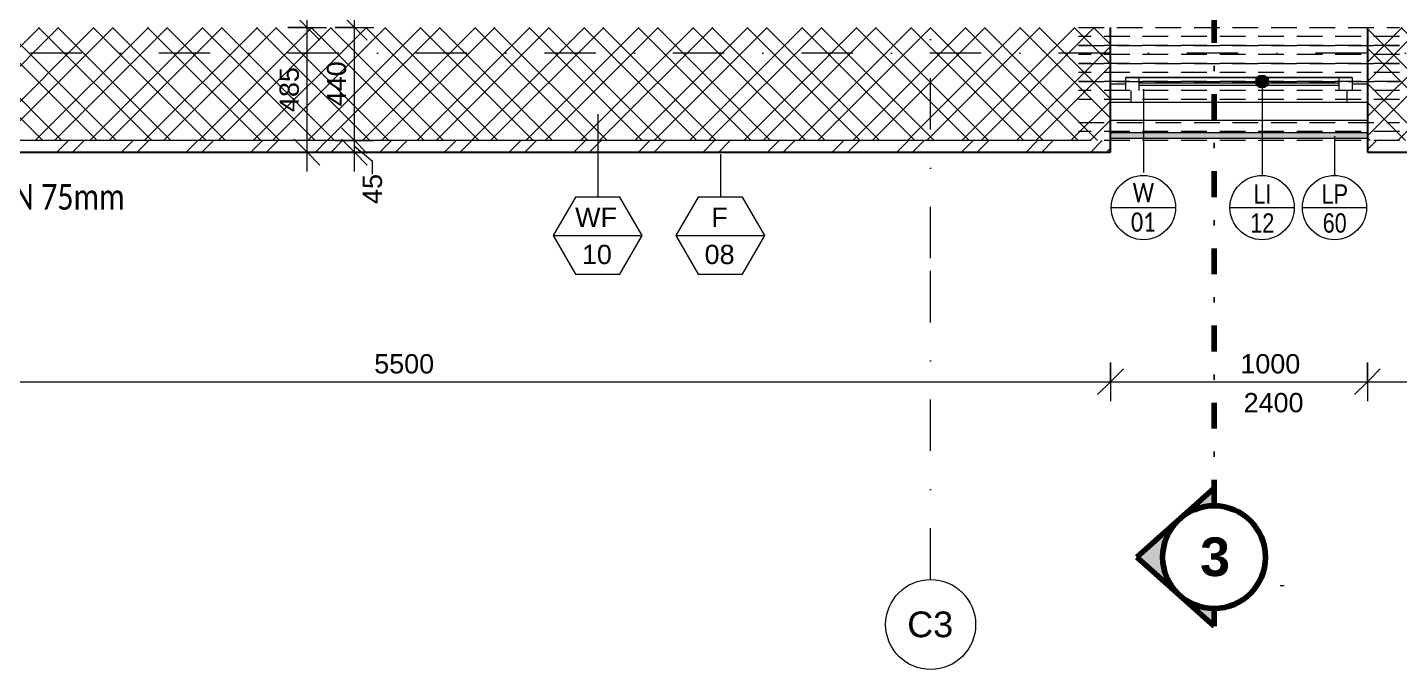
# Model space of a CAD drawing. Header units: millimetres. Extents: x -47720 to -5768, y -7799 to 13087.
# Drawn here: x -40350 to -35010, y -7799 to -5302 of the extents above; entities that cross this region are included whole.
import ezdxf

# ---------------------------------------------------------------- set-up
doc = ezdxf.new("R2010")
doc.units = ezdxf.units.MM
for name, pattern in [('HA_Dash_3mm-S1mm', [150, 100, -50]), ('HA_DashDot_10mm-S3mm', [500, 200, -150, 0, -150]), ('HA_DashDot_4mm-S1mm', [200, 100, -50, 0, -50]), ('HA_DashDot_6mm-S2mm', [300, 100, -100, 0, -100])]:
    doc.linetypes.add(name, pattern=pattern)
for name, color, linetype, lineweight in [('A-____-____-DIMS', 9, 'Continuous', 5), ('A-____-____-DIMS-50', 9, 'Continuous', 5), ('A-FLOR-____-OTLN', 9, 'Continuous', 9), ('A-FLOR-HRAL-IDEN', 9, 'Continuous', 9), ('A-FLOR-HRAL-OTLN', 9, 'Continuous', 9), ('A-GENM-____-HDLN', 9, 'HA_Dash_3mm-S1mm', 9), ('A-GENM-____-IDEN', 9, 'Continuous', 9), ('A-GENM-____-OTLN', 9, 'Continuous', 9), ('A-GLAZ-____-IDEN', 9, 'Continuous', 9), ('A-GLAZ-____-MCUT', 9, 'Continuous', 5), ('A-GLAZ-____-OTLN', 9, 'Continuous', 5), ('A-WALL-____-IDEN', 9, 'Continuous', 9), ('A-WALL-____-MCUT', 9, 'Continuous', 25), ('A-WALL-____-PATT', 9, 'Continuous', 25), ('G-____-____-SYMB', 9, 'HA_DashDot_4mm-S1mm', 9), ('G-____-____-TEXT', 9, 'Continuous', 5), ('S-GRID-____-IDEN', 9, 'Continuous', 9), ('S-GRID-____-OTLN', 9, 'Continuous', 5)]:
    doc.layers.add(name, color=color, linetype=linetype, lineweight=lineweight)
doc.styles.add('Arial', font='arial.ttf', dxfattribs={"height": 100})
doc.styles.add('Arial_1', font='arial.ttf', dxfattribs={"height": 75})
doc.styles.add('Arial_2', font='arial.ttf', dxfattribs={"width": 0.8, "height": 75})
doc.styles.add('Arial_3', font='arial.ttf', dxfattribs={"height": 50})
doc.styles.add('Arial_B_1', font='arialbd.ttf', dxfattribs={"height": 150})
doc.styles.add('Calibri', font='calibri.ttf', dxfattribs={"width": 0.8, "height": 100})
doc.styles.add('Calibri_2', font='calibri.ttf', dxfattribs={"width": 0.8, "height": 75})
doc.dimstyles.new('Inner_Dimensions', dxfattribs={"dimscale": 304.8, "dimtxt": 76.519455, "dimasz": 0.328084, "dimexe": 0.246063, "dimexo": 0.0625, "dimgap": 0.032808, "dimtad": 1, "dimdec": 0, "dimzin": 0, "dimdsep": 46, "dimtxsty": 'Arial_1', "dimblk1": 'OBLIQUE', "dimblk2": 'OBLIQUE', "dimsah": 1, "dimcen": 0.09, "dimdle": 0.246063, "dimazin": 0, "dimtfac": 1, "dimtdec": 4, "dimtix": 1, "dimtmove": 0, "dimatfit": 3, "dimfxl": 0.246063, "dimfxlon": 1, "dimtvp": 1, "dimtolj": 1, "dimtzin": 0, "dimlwd": 9, "dimlwe": 9, "dimarcsym": 2})
doc.dimstyles.new('Inner_Dimensions_1', dxfattribs={"dimscale": 304.8, "dimtxt": 76.519455, "dimasz": 0.328084, "dimexe": 0.246063, "dimexo": 0.0625, "dimgap": 0.032808, "dimtad": 1, "dimdec": 0, "dimzin": 0, "dimdsep": 46, "dimtxsty": 'Arial_1', "dimblk1": 'OBLIQUE', "dimblk2": 'OBLIQUE', "dimsah": 1, "dimcen": 0.09, "dimdle": 0.246063, "dimazin": 0, "dimtfac": 1, "dimtdec": 4, "dimtix": 1, "dimtmove": 1, "dimatfit": 3, "dimfxl": 0.246063, "dimfxlon": 1, "dimtvp": 1, "dimtolj": 1, "dimtzin": 0, "dimlwd": 9, "dimlwe": 9, "dimarcsym": 2})
doc.dimstyles.new('Inner_Dimensions_2', dxfattribs={"dimscale": 304.8, "dimtxt": 76.519455, "dimasz": 0.328084, "dimexe": 0.246063, "dimexo": 0.0625, "dimgap": 0.032808, "dimtad": 1, "dimdec": 0, "dimzin": 0, "dimdsep": 46, "dimtxsty": 'Arial_1', "dimblk1": 'OBLIQUE', "dimblk2": 'OBLIQUE', "dimsah": 1, "dimcen": 0.09, "dimdle": 0.246063, "dimazin": 0, "dimtfac": 1, "dimtdec": 4, "dimtix": 1, "dimtmove": 2, "dimatfit": 3, "dimfxl": 0.246063, "dimfxlon": 1, "dimtvp": 1, "dimtolj": 1, "dimtzin": 0, "dimlwd": 9, "dimlwe": 9, "dimarcsym": 2})

# ---------------------------------------------------------------- blocks, each defined once
blk = doc.blocks.new('HA_WD_SinglePanel - 1000x2400-1662822-DPS_2NP-C')
at = {"layer": 'A-GLAZ-____-MCUT'}
for p, q in [((-420, 70), (-500, 70)), ((-420, 25), (-420, 70)), ((500, 70), (420, 70)), ((420, 70), (420, 25)), ((-500, 0), (-440, 0)), ((-440, -25), (-440, 25)), ((-390, 25), (-390, -25)), ((390, 5), (-390, 5)), ((390, -25), (390, 25)), ((440, 25), (440, -25)), ((440, 0), (500, 0)), ((-390, -25), (-440, -25)), ((390, -5), (-390, -5)), ((440, -25), (390, -25))]:
    blk.add_line(p, q, dxfattribs=at)
at = {"layer": 'A-GLAZ-____-OTLN'}
for p, q in [((420, 70), (-420, 70)), ((-440, -25), (-440, 25)), ((440, 25), (440, -25)), ((-440, -25), (440, -25)), ((390, -25), (-390, -25))]:
    blk.add_line(p, q, dxfattribs=at)
blk = doc.blocks.new('Railing - Railing-1637136-DPS_2NP-C')
at = {"layer": 'A-FLOR-HRAL-OTLN'}
blk.add_hatch(color=256, dxfattribs=at).paths.add_polyline_path([(-36134.9, -5731.8), (-35134.9, -5731.8), (-35134.9, -5711.8), (-36134.9, -5711.8), (-36134.9, -5728.3)])
for p, q in [((-35134.9, -5711.8), (-36134.9, -5711.8)), ((-36134.9, -5731.8), (-35134.9, -5731.8))]:
    blk.add_line(p, q, dxfattribs=at)
blk = doc.blocks.new('TB_Porotherm KP7_1250mm - TB_Porotherm KP7_1250mm-1864450-DPS_2NP-C')
at = {"layer": 'A-GENM-____-HDLN'}
for p, q in [((-625, 35), (625, 35)), ((-625, 0), (625, 0)), ((625, -35), (-625, -35))]:
    blk.add_line(p, q, dxfattribs=at)
blk = doc.blocks.new('Grid - Radius 3_5mm-353793-DPS_2NP-C')
at = {"layer": 'S-GRID-____-IDEN'}
blk.add_circle((0, 0), 3.5, dxfattribs=at)
blk = doc.blocks.new('DIMBLOCK34-DPS_2NP-C')
at = {"layer": 'A-____-____-DIMS-50', "lineweight": 9}
for p, q in [((-41634.9, -6604.6), (-41634.9, -6754.6)), ((-41634.9, -6679.6), (-41634.9, -6604.6)), ((-36134.9, -6604.6), (-36134.9, -6754.6)), ((-36134.9, -6679.6), (-36134.9, -6604.6)), ((-41634.9, -6679.6), (-41584.9, -6629.6)), ((-36134.9, -6679.6), (-36084.9, -6629.6)), ((-41634.9, -6679.6), (-41684.9, -6729.6)), ((-41634.9, -6679.6), (-36134.9, -6679.6)), ((-36134.9, -6679.6), (-36184.9, -6729.6))]:
    blk.add_line(p, q, dxfattribs=at)
at = {"layer": 'A-____-____-DIMS-50', "color": 0, "lineweight": 9, "insert": (-39000.3, -6572.3), "char_height": 75, "width": 276.883, "attachment_point": 1, "line_spacing_factor": 0.941778, "style": 'Arial_1'}
blk.add_mtext('5500', dxfattribs=at)
blk = doc.blocks.new('_Oblique')
at = {"color": 0, "linetype": 'ByBlock', "lineweight": -2}
blk.add_line((-0.5, -0.5), (0.5, 0.5), dxfattribs=at)
blk = doc.blocks.new('DIMBLOCK35-DPS_2NP-C')
at = {"layer": 'A-____-____-DIMS-50', "lineweight": 9}
for p, q in [((-36134.9, -6604.6), (-36134.9, -6754.6)), ((-36134.9, -6679.6), (-36134.9, -6604.6)), ((-35134.9, -6604.6), (-35134.9, -6754.6)), ((-35134.9, -6679.6), (-35134.9, -6604.6)), ((-36134.9, -6679.6), (-36084.9, -6629.6)), ((-35134.9, -6679.6), (-35084.9, -6629.6)), ((-36134.9, -6679.6), (-36184.9, -6729.6)), ((-36134.9, -6679.6), (-35134.9, -6679.6)), ((-35134.9, -6679.6), (-35184.9, -6729.6))]:
    blk.add_line(p, q, dxfattribs=at)
at = {"layer": 'A-____-____-DIMS-50', "color": 0, "lineweight": 9, "insert": (-35629.4, -6572.3), "char_height": 75, "width": 276.883, "attachment_point": 1, "line_spacing_factor": 0.941778, "style": 'Arial_1'}
blk.add_mtext('1000', dxfattribs=at)
blk = doc.blocks.new('DIMBLOCK36-DPS_2NP-C')
at = {"layer": 'A-____-____-DIMS-50', "lineweight": 9}
for p, q in [((-35134.9, -6604.6), (-35134.9, -6754.6)), ((-35134.9, -6679.6), (-35134.9, -6604.6)), ((-31884.9, -6604.6), (-31884.9, -6754.6)), ((-31884.9, -6679.6), (-31884.9, -6604.6)), ((-35134.9, -6679.6), (-35084.9, -6629.6)), ((-31884.9, -6679.6), (-31834.9, -6629.6)), ((-35134.9, -6679.6), (-35184.9, -6729.6)), ((-35134.9, -6679.6), (-31884.9, -6679.6)), ((-31884.9, -6679.6), (-31934.9, -6729.6))]:
    blk.add_line(p, q, dxfattribs=at)
at = {"layer": 'A-____-____-DIMS-50', "color": 0, "lineweight": 9, "insert": (-33625.3, -6572.3), "char_height": 75, "width": 276.883, "attachment_point": 1, "line_spacing_factor": 0.941778, "style": 'Arial_1'}
blk.add_mtext('3250', dxfattribs=at)
blk = doc.blocks.new('DIMBLOCK95-DPS_2NP-C')
at = {"layer": 'A-____-____-DIMS-50', "lineweight": 9}
for p, q in [((-39261.4, -5301.8), (-39311.4, -5251.8)), ((-39336.4, -5301.8), (-39186.4, -5301.8)), ((-39261.4, -5301.8), (-39336.4, -5301.8)), ((-39261.4, -5861.8), (-39261.4, -5301.8)), ((-39261.4, -5301.8), (-39211.4, -5351.8)), ((-39261.4, -5786.8), (-39311.4, -5736.8)), ((-39336.4, -5786.8), (-39186.4, -5786.8)), ((-39261.4, -5786.8), (-39336.4, -5786.8)), ((-39261.4, -5786.8), (-39211.4, -5836.8))]:
    blk.add_line(p, q, dxfattribs=at)
at = {"layer": 'A-____-____-DIMS-50', "color": 0, "lineweight": 9, "insert": (-39368.8, -5630.8), "char_height": 75, "width": 207.662, "attachment_point": 1, "rotation": 90, "line_spacing_factor": 0.941778, "style": 'Arial_1'}
blk.add_mtext('485', dxfattribs=at)
blk = doc.blocks.new('DIMBLOCK96-DPS_2NP-C')
at = {"layer": 'A-____-____-DIMS-50', "lineweight": 9}
for p, q in [((-39261.4, -4102.2), (-39311.4, -4052.2)), ((-39186.4, -4102.2), (-39336.4, -4102.2)), ((-39261.4, -5301.8), (-39261.4, -4102.2)), ((-39261.4, -4102.2), (-39211.4, -4152.2)), ((-39261.4, -4102.2), (-39186.4, -4102.2)), ((-39261.4, -5301.8), (-39311.4, -5251.8)), ((-39336.4, -5301.8), (-39186.4, -5301.8)), ((-39261.4, -5301.8), (-39336.4, -5301.8)), ((-39261.4, -5301.8), (-39211.4, -5351.8))]:
    blk.add_line(p, q, dxfattribs=at)
at = {"layer": 'A-____-____-DIMS-50', "color": 0, "lineweight": 9, "insert": (-39368.8, -4817.4), "char_height": 75, "width": 276.883, "attachment_point": 1, "rotation": 90, "line_spacing_factor": 0.941778, "style": 'Arial_1'}
blk.add_mtext('1200', dxfattribs=at)
blk = doc.blocks.new('Section - With Sheet Number-366786-DPS_2NP-C')
at = {"layer": 'G-____-____-SYMB', "linetype": 'Continuous', "lineweight": 5}
h = blk.add_hatch(color=256, dxfattribs=at)
edge = h.paths.add_edge_path()
edge.add_line((1.37, 0), (0, 0))
edge.add_arc((-4, 0), 4, 0, 180)
edge.add_line((-8, 0), (-9.37, 0))
edge.add_line((-9.37, 0), (-4, 6))
edge.add_line((-4, 6), (1.37, 0))
at = {"layer": 'G-____-____-SYMB', "linetype": 'Continuous', "lineweight": 100}
for p, q in [((-4, 6), (-9.37, 0)), ((1.37, 0), (-4, 6)), ((-9.37, 0), (-8, 0)), ((0, 0), (1.37, 0))]:
    blk.add_line(p, q, dxfattribs=at)
blk.add_circle((-4, 0), 4, dxfattribs=at)
blk.add_arc((-4, 0), 4, 0, 180, dxfattribs=at)
blk = doc.blocks.new('HA_TAG_GM_Products - Generic-588599-DPS_2NP-C')
at = {"layer": 'A-GENM-____-IDEN'}
blk.add_line((-2.5, 0), (2.5, 0), dxfattribs=at)
blk.add_circle((0, 0), 2.5, dxfattribs=at)
blk = doc.blocks.new('HA_TAG_WD - Type Mark-1521999-DPS_2NP-C')
at = {"layer": 'A-GLAZ-____-IDEN'}
blk.add_line((-2.5, 0), (2.5, 0), dxfattribs=at)
blk.add_circle((0, 0), 2.5, dxfattribs=at)
blk = doc.blocks.new('DIMBLOCK240-DPS_2NP-C')
at = {"layer": 'A-____-____-DIMS-50', "lineweight": 9}
for p, q in [((-39077.3, -5741.8), (-39127.3, -5691.8)), ((-39152.3, -5741.8), (-39002.3, -5741.8)), ((-39077.3, -5741.8), (-39152.3, -5741.8)), ((-39077.3, -5786.8), (-39127.3, -5736.8)), ((-39077.3, -5861.8), (-39077.3, -5741.8)), ((-39077.3, -5741.8), (-39027.3, -5791.8)), ((-39006.6, -5822.8), (-39077.3, -5764.3)), ((-39152.3, -5786.8), (-39002.3, -5786.8)), ((-39077.3, -5786.8), (-39152.3, -5786.8)), ((-39077.3, -5786.8), (-39027.3, -5836.8)), ((-39006.6, -5872.8), (-39006.6, -5822.8))]:
    blk.add_line(p, q, dxfattribs=at)
at = {"layer": 'A-____-____-DIMS-50', "color": 0, "lineweight": 9, "insert": (-39045.1, -5988.2), "char_height": 75, "width": 138.441, "attachment_point": 1, "rotation": 90, "line_spacing_factor": 0.941778, "style": 'Arial_1'}
blk.add_mtext('45', dxfattribs=at)
blk = doc.blocks.new('DIMBLOCK241-DPS_2NP-C')
at = {"layer": 'A-____-____-DIMS-50', "lineweight": 9}
for p, q in [((-39077.3, -5741.8), (-39077.3, -5226.8)), ((-39077.3, -5301.8), (-39127.3, -5251.8)), ((-39152.3, -5301.8), (-39002.3, -5301.8)), ((-39077.3, -5301.8), (-39152.3, -5301.8)), ((-39077.3, -5301.8), (-39027.3, -5351.8)), ((-39077.3, -5741.8), (-39127.3, -5691.8)), ((-39152.3, -5741.8), (-39002.3, -5741.8)), ((-39077.3, -5741.8), (-39152.3, -5741.8)), ((-39077.3, -5741.8), (-39027.3, -5791.8))]:
    blk.add_line(p, q, dxfattribs=at)
at = {"layer": 'A-____-____-DIMS-50', "color": 0, "lineweight": 9, "insert": (-39184.7, -5608.3), "char_height": 75, "width": 207.662, "attachment_point": 1, "rotation": 90, "line_spacing_factor": 0.941778, "style": 'Arial_1'}
blk.add_mtext('440', dxfattribs=at)
blk = doc.blocks.new('HA_TAG_WA_Partitions - Group _ Type Mark-556634-DPS_2NP-C')
at = {"layer": 'A-WALL-____-IDEN'}
for p, q in [((-1.73, 3), (-3.46, 0)), ((1.73, 3), (-1.73, 3)), ((3.46, 0), (1.73, 3)), ((-3.46, 0), (3.46, 0)), ((-3.46, 0), (-1.73, -3)), ((1.73, -3), (3.46, 0)), ((-1.73, -3), (1.73, -3))]:
    blk.add_line(p, q, dxfattribs=at)
blk = doc.blocks.new('HA_TAG_GM_Railings - Generic-2009701-DPS_2NP-C')
at = {"layer": 'A-FLOR-HRAL-IDEN'}
blk.add_line((-2.5, 0), (2.5, 0), dxfattribs=at)
blk.add_circle((0, 0), 2.5, dxfattribs=at)

msp = doc.modelspace()

# ---------------------------------------------------------------- hatches: boundary and pattern name
at = {"layer": 'A-GENM-____-IDEN'}
h = msp.add_hatch(color=256, dxfattribs=at)
edge = h.paths.add_edge_path()
edge.add_arc((-35544.9, -5511.8), 25, 0, 360)
at = {"layer": 'A-WALL-____-PATT', "lineweight": 5}
h = msp.add_hatch(dxfattribs=at)
h.set_pattern_fill('FP_1', color=256, style=0, pattern_type=2)
h.set_pattern_definition([(45, (0, 0), (-106.066, 106.066), []), (45, (75, 0), (-106.066, 106.066), []), (315, (0, 0), (106.066, 106.066), []), (315, (75, 0), (106.066, 106.066), [])])
h.paths.add_polyline_path([(-32449.9, -5741.8), (-32449.9, -5301.8), (-35134.9, -5301.8), (-35134.9, -5741.8), (-32734.9, -5741.8)])
h.paths.add_polyline_path([(-36134.9, -5741.8), (-36134.9, -5301.8), (-41634.9, -5301.8), (-41634.9, -5741.8), (-37313.9, -5741.8)])
h.paths.add_polyline_path([(-42634.9, -5741.8), (-42634.9, -5301.8), (-45274.9, -5301.8), (-45274.9, -5741.8), (-44100.6, -5741.8)])
h.paths.add_polyline_path([(-32834.9, -5740.1), (-32834.9, -5640.1), (-32734.9, -5640.1), (-32734.9, -5740.1)])
h.paths.add_polyline_path([(-41254.9, -5740.1), (-41254.9, -5640.1), (-41154.9, -5640.1), (-41154.9, -5740.1)])
h.paths.add_polyline_path([(-44834.9, -5740.1), (-44834.9, -5640.1), (-44734.9, -5640.1), (-44734.9, -5740.1)])
h = msp.add_hatch(dxfattribs=at)
h.set_pattern_fill('FP_4', color=256, style=0, pattern_type=2)
h.set_pattern_definition([(45, (0, 0), (-125.7236, 125.7236), []), (45, (0, 190.5), (-125.7236, 125.7236), [])])
h.paths.add_polyline_path([(-22949.9, -5786.8), (-22949.9, -5741.8), (-26634.9, -5741.8), (-26634.9, -5786.8), (-23740.6, -5786.8)])
h.paths.add_polyline_path([(-27634.9, -5786.8), (-27634.9, -5741.8), (-28884.9, -5741.8), (-28884.9, -5786.8)])
h.paths.add_polyline_path([(-29884.9, -5786.8), (-29884.9, -5741.8), (-30884.9, -5741.8), (-30884.9, -5786.8), (-30527.3, -5786.8)])
h.paths.add_polyline_path([(-31884.9, -5786.8), (-31884.9, -5741.8), (-35134.9, -5741.8), (-35134.9, -5786.8), (-33920.6, -5786.8)])
h.paths.add_polyline_path([(-36134.9, -5786.8), (-36134.9, -5741.8), (-41634.9, -5741.8), (-41634.9, -5786.8), (-37313.9, -5786.8)])
h.paths.add_polyline_path([(-42634.9, -5786.8), (-42634.9, -5741.8), (-45274.9, -5741.8), (-45274.9, -5786.8), (-44100.6, -5786.8)])

# ---------------------------------------------------------------- linework, layer by layer
at = {"layer": 'A-FLOR-____-OTLN'}
msp.add_line((-36134.9, -5661.8), (-35134.9, -5661.8), dxfattribs=at)
at = {"layer": 'A-FLOR-HRAL-IDEN'}
msp.add_line((-35263.1, -5724), (-35263.1, -5877.1), dxfattribs=at)
at = {"layer": 'A-GENM-____-IDEN'}
msp.add_line((-35544.9, -5511.8), (-35544.9, -5877.1), dxfattribs=at)
msp.add_circle((-35544.9, -5511.8), 25, dxfattribs=at)
at = {"layer": 'A-GLAZ-____-IDEN'}
msp.add_line((-36006.7, -5541.5), (-36006.7, -5866.1), dxfattribs=at)
at = {"layer": 'A-WALL-____-IDEN'}
for p, q in [((-38130.5, -5639.5), (-38130.5, -5961.4)), ((-37652.9, -5795.1), (-37652.9, -5961.4))]:
    msp.add_line(p, q, dxfattribs=at)
at = {"layer": 'A-WALL-____-MCUT'}
for p, q in [((-36134.9, -5786.8), (-36134.9, -5301.8)), ((-35134.9, -5301.8), (-35134.9, -5786.8)), ((-41634.9, -5786.8), (-36134.9, -5786.8)), ((-35134.9, -5786.8), (-31884.9, -5786.8))]:
    msp.add_line(p, q, dxfattribs=at)
at = {"layer": 'A-WALL-____-MCUT', "lineweight": 9}
msp.add_line((-36260, -5741.8), (-41634.9, -5741.8), dxfattribs=at)
at = {"layer": 'G-____-____-SYMB', "linetype": 'HA_DashDot_6mm-S2mm', "lineweight": 100}
msp.add_line((-35731.9, -7161.7), (-35731.9, -5087.5), dxfattribs=at)
at = {"layer": 'S-GRID-____-OTLN', "linetype": 'HA_DashDot_10mm-S3mm', "lineweight": 9}
for p, q in [((-36834.9, -6198.9), (-36834.9, 11487.4)), ((-22634.8, -5401.8), (-46120.1, -5401.8)), ((-36834.9, -7448.9), (-36834.9, -6198.9))]:
    msp.add_line(p, q, dxfattribs=at)

# ---------------------------------------------------------------- block references
at = {"layer": 'A-FLOR-HRAL-IDEN', "xscale": 49.99999999999998, "yscale": 49.99999999999998, "zscale": 49.99999999999998}
msp.add_blockref('HA_TAG_GM_Railings - Generic-2009701-DPS_2NP-C', (-35263.1, -6002.1), dxfattribs=at)
at = {"layer": 'A-FLOR-HRAL-OTLN'}
msp.add_blockref('Railing - Railing-1637136-DPS_2NP-C', (0, 0), dxfattribs=at)
at = {"layer": 'A-GENM-____-IDEN', "xscale": 49.99999999999998, "yscale": 49.99999999999998, "zscale": 49.99999999999998}
msp.add_blockref('HA_TAG_GM_Products - Generic-588599-DPS_2NP-C', (-35544.9, -6002.1), dxfattribs=at)
at = {"layer": 'A-GENM-____-OTLN', "rotation": 180}
for p in [(-35634.9, -5336.8), (-35634.9, -5406.8), (-35634.9, -5476.8), (-35634.9, -5546.8), (-35634.9, -5706.8)]:
    msp.add_blockref('TB_Porotherm KP7_1250mm - TB_Porotherm KP7_1250mm-1864450-DPS_2NP-C', p, dxfattribs=at)
at = {"layer": 'A-GLAZ-____-IDEN', "xscale": 49.99999999999998, "yscale": 49.99999999999998, "zscale": 49.99999999999998}
msp.add_blockref('HA_TAG_WD - Type Mark-1521999-DPS_2NP-C', (-36006.7, -6002.1), dxfattribs=at)
at = {"layer": 'A-GLAZ-____-OTLN', "rotation": 180}
msp.add_blockref('HA_WD_SinglePanel - 1000x2400-1662822-DPS_2NP-C', (-35634.9, -5521.8), dxfattribs=at)
at = {"layer": 'A-WALL-____-IDEN', "xscale": 49.99999999999998, "yscale": 49.99999999999998, "zscale": 49.99999999999998}
for p in [(-38130.5, -6111.4), (-37652.9, -6111.4)]:
    msp.add_blockref('HA_TAG_WA_Partitions - Group _ Type Mark-556634-DPS_2NP-C', p, dxfattribs=at)
at = {"layer": 'G-____-____-SYMB', "linetype": 'Continuous', "lineweight": 100, "xscale": 49.99999999999998, "yscale": 49.99999999999998, "zscale": 49.99999999999998, "rotation": 90}
msp.add_blockref('Section - With Sheet Number-366786-DPS_2NP-C', (-35731.9, -7161.7), dxfattribs=at)
at = {"layer": 'S-GRID-____-IDEN', "xscale": 49.99999999999998, "yscale": 49.99999999999998, "zscale": 49.99999999999998}
msp.add_blockref('Grid - Radius 3_5mm-353793-DPS_2NP-C', (-36834.9, -7623.9), dxfattribs=at)

# ---------------------------------------------------------------- texts
at = {"layer": 'A-FLOR-HRAL-IDEN', "lineweight": 5, "char_height": 75, "attachment_point": 1, "style": 'Arial_2'}
for s, insert, width in [('LP', (-35312.9, -5912), 125.063), ('60', (-35308.9, -6024.7), 115.443)]:
    msp.add_mtext(s, dxfattribs=dict(at, insert=insert, width=width))
at = {"layer": 'A-GENM-____-IDEN', "lineweight": 5, "char_height": 75, "attachment_point": 1, "style": 'Arial_2'}
for s, insert, width in [('LI', (-35578.7, -5912), 86.582), ('12', (-35590.7, -6024.7), 115.443)]:
    msp.add_mtext(s, dxfattribs=dict(at, insert=insert, width=width))
at = {"layer": 'A-GLAZ-____-IDEN', "lineweight": 5, "char_height": 75, "attachment_point": 1}
for s, insert, width, style in [('W', (-36048.5, -5906.8), 105.823, 'Calibri_2'), ('01', (-36055.1, -6021.1), 121.856, 'Calibri_2'), ('2400', (-35616.7, -6723.4), 288.607, 'Arial_1')]:
    msp.add_mtext(s, dxfattribs=dict(at, insert=insert, width=width, style=style))
at = {"layer": 'A-WALL-____-IDEN', "lineweight": 5, "char_height": 75, "attachment_point": 1, "style": 'Arial_1'}
for s, insert, width in [('WF', (-38218.5, -6002.5), 208.439), ('F', (-37687.9, -6002.5), 80.169), ('10', (-38192, -6147), 144.304), ('08', (-37714.4, -6147), 144.304)]:
    msp.add_mtext(s, dxfattribs=dict(at, insert=insert, width=width))
at = {"layer": 'G-____-____-SYMB', "linetype": 'Continuous', "lineweight": 5, "attachment_point": 1}
for s, insert, char_height, width, style in [('\\fArial|b1|i0|c0|p34|;3', (-35786, -7285.1), 150, 144.304, 'Arial_B_1'), ('-', (-35478.4, -7442.1), 50, 28.059, 'Arial_3')]:
    msp.add_mtext(s, dxfattribs=dict(at, insert=insert, char_height=char_height, width=width, style=style))
at = {"layer": 'G-____-____-TEXT', "color": 7, "lineweight": 9, "insert": (-41027.9, -5910.8), "char_height": 100, "width": 1305.147, "attachment_point": 1, "style": 'Calibri'}
msp.add_mtext('ťový svod, DN 75mm', dxfattribs=at)
at = {"layer": 'S-GRID-____-IDEN', "lineweight": 5, "insert": (-36925.8, -7573.2), "char_height": 100, "width": 220.464, "attachment_point": 1, "style": 'Arial'}
msp.add_mtext('C3', dxfattribs=at)

# ---------------------------------------------------------------- dimensions: what is measured, and where the dimension line sits
at = {"layer": 'A-____-____-DIMS', "lineweight": 9}
for base, p1, p2, override, picture, middle in [((-39261.4, -4102.2), (-39336.4, -5301.8), (-39186.4, -4102.2), {"dimpost": '<>', "dimfxl": 1208.941752}, 'DIMBLOCK96-DPS_2NP-C', (-39309.7, -4702)), ((-39077.3, -5301.8), (-39152.3, -5741.8), (-39152.3, -5301.8), {"dimpost": '<>', "dimfxl": 440}, 'DIMBLOCK241-DPS_2NP-C', (-39125.6, -5521.8)), ((-39261.4, -5301.8), (-39336.4, -5786.8), (-39336.4, -5301.8), {"dimpost": '<>', "dimfxl": 485}, 'DIMBLOCK95-DPS_2NP-C', (-39309.7, -5544.3))]:
    dim = msp.add_linear_dim(base=base, p1=p1, p2=p2, angle=90, dimstyle='Inner_Dimensions', override=override, dxfattribs=at)
    dim.commit()
    dim.dimension.update_dxf_attribs({"geometry": picture, "text_midpoint": middle})
dim = msp.add_linear_dim(base=(-39077.3, -5741.8), p1=(-39152.3, -5786.8), p2=(-39152.3, -5741.8), angle=90, dimstyle='Inner_Dimensions_1', override={"dimpost": '<>', "dimfxl": 45}, dxfattribs=at)
dim.commit()
dim.dimension.update_dxf_attribs({"geometry": 'DIMBLOCK240-DPS_2NP-C', "text_midpoint": (-38995.1, -5919), "dimtype": 160, "text_rotation": 90})
for base, p1, p2, override, picture, middle in [((-36134.9, -6679.6), (-41634.9, -6604.6), (-36134.9, -6604.6), {"dimpost": '<>', "dimfxl": 5500}, 'DIMBLOCK34-DPS_2NP-C', (-38884.9, -6631.3)), ((-31884.9, -6679.6), (-35134.9, -6604.6), (-31884.9, -6604.6), {"dimpost": '<>', "dimfxl": 3250}, 'DIMBLOCK36-DPS_2NP-C', (-33509.9, -6631.3))]:
    dim = msp.add_linear_dim(base=base, p1=p1, p2=p2, dimstyle='Inner_Dimensions', override=override, dxfattribs=at)
    dim.commit()
    dim.dimension.update_dxf_attribs({"geometry": picture, "text_midpoint": middle})
dim = msp.add_linear_dim(base=(-35134.9, -6679.6), p1=(-36134.9, -6604.6), p2=(-35134.9, -6604.6), dimstyle='Inner_Dimensions_2', override={"dimpost": '<>', "dimfxl": 1000}, dxfattribs=at)
dim.commit()
dim.dimension.update_dxf_attribs({"geometry": 'DIMBLOCK35-DPS_2NP-C', "text_midpoint": (-35491, -6622.3), "dimtype": 160, "text_rotation": 360})

doc.saveas('drawing.dxf')
